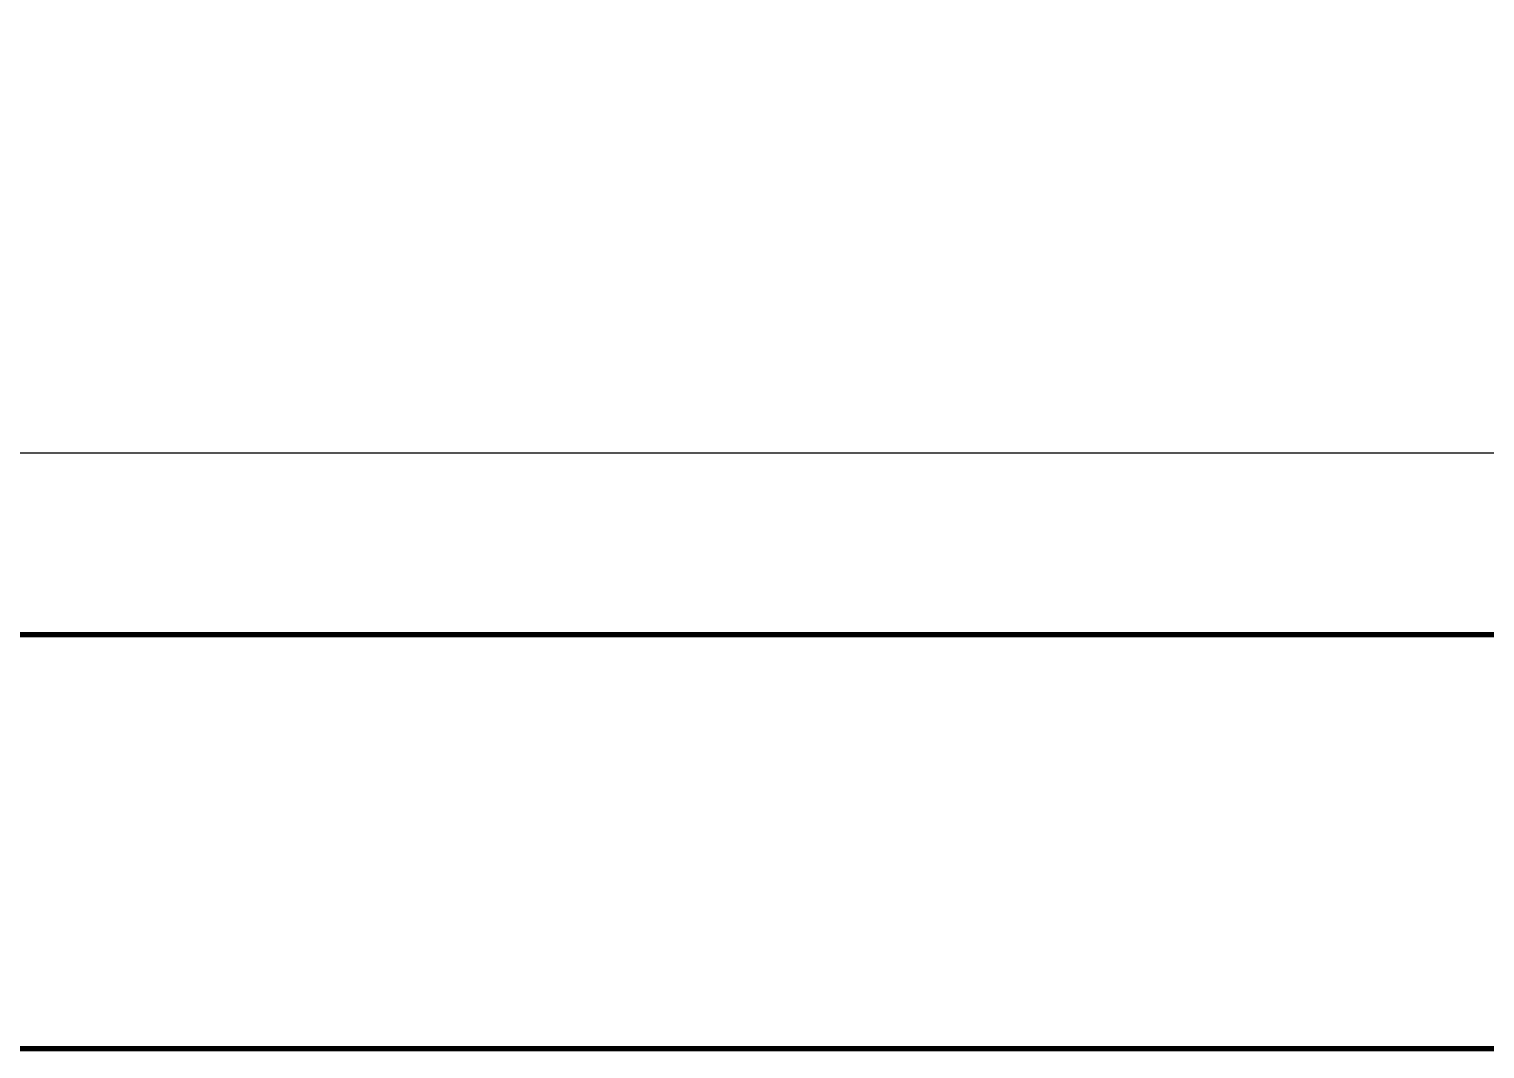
# Model space of a CAD drawing. Header units: inches. Extents: x 20001 to 27263, y -26025 to -18997.
# Drawn here: x 25304.6 to 25515.4, y -22952.1 to -22804.4 of the extents above; entities that cross this region are included whole.
import ezdxf

# ---------------------------------------------------------------- set-up
doc = ezdxf.new("R2010")
doc.units = ezdxf.units.IN
doc.header["$MEASUREMENT"] = 0
for name, color, linetype, lineweight in [('A-ANNO-DIMS', 211, 'Continuous', 9), ('A-ANNO-DIMS-256', 211, 'Continuous', 9), ('A-SITE-ROAD', 130, 'Continuous', 70), ('A-SITE-SWLK', 140, 'Continuous', 70), ('C-TOPO', 7, 'Continuous', 13)]:
    doc.layers.add(name, color=color, linetype=linetype, lineweight=lineweight)
doc.styles.add('Arial_B', font='arialbd.ttf', dxfattribs={"height": 24.354149})
doc.dimstyles.new('OD_Dimension_1', dxfattribs={"dimscale": 12, "dimtxt": 24, "dimasz": 2.666667, "dimexe": 2, "dimexo": 1.333333, "dimgap": 1.333333, "dimtad": 1, "dimdec": 3, "dimrnd": 0.125, "dimzin": 1, "dimdsep": 46, "dimlunit": 4, "dimtxsty": 'Arial_B', "dimblk1": 'OBLIQUE', "dimblk2": 'OBLIQUE', "dimsah": 1, "dimcen": 0.09, "dimdle": 2, "dimazin": 0, "dimtfac": 1, "dimtdec": 4, "dimtix": 1, "dimtmove": 0, "dimatfit": 3, "dimfxl": 1, "dimtvp": 1, "dimtfill": 1, "dimfrac": 2, "dimtolj": 1, "dimtzin": 0, "dimlwd": 13, "dimlwe": 13, "dimarcsym": 2})

# ---------------------------------------------------------------- blocks, each defined once
blk = doc.blocks.new('DIMBLOCK73-Site Plan - Phase 1')
at = {"layer": 'A-ANNO-DIMS-256', "lineweight": 13}
for p, q in [((25981.02, -22820.43), (25981.02, -22889.77)), ((25981.02, -22865.77), (25981.02, -22820.43)), ((24244.02, -22859.15), (24244.02, -22889.77)), ((24244.02, -22865.77), (24244.02, -22859.15)), ((24244.02, -22865.77), (25981.02, -22865.77))]:
    blk.add_line(p, q, dxfattribs=at)
at = {"layer": 'A-ANNO-DIMS-256', "lineweight": 50}
for p, q in [((24244.02, -22865.77), (24260.02, -22849.77)), ((25981.02, -22865.77), (25997.02, -22849.77)), ((24244.02, -22865.77), (24228.02, -22881.77)), ((25981.02, -22865.77), (25965.02, -22881.77))]:
    blk.add_line(p, q, dxfattribs=at)
at = {"layer": 'A-ANNO-DIMS-256', "color": 0, "lineweight": 13, "insert": (25049.47, -22818.56), "char_height": 24.354, "width": 151.3143, "attachment_point": 1, "line_spacing_factor": 0.938532, "style": 'Arial_B', "bg_fill": 3, "box_fill_scale": 1.25, "bg_fill_color": 0, "bg_fill_transparency": 0}
blk.add_mtext('144\' - 9"', dxfattribs=at)
blk = doc.blocks.new('_Oblique')
at = {"color": 0, "linetype": 'ByBlock', "lineweight": -2}
blk.add_line((-0.5, -0.5), (0.5, 0.5), dxfattribs=at)

msp = doc.modelspace()

# ---------------------------------------------------------------- linework, layer by layer
at = {"layer": 'A-SITE-ROAD'}
msp.add_line((26158.8934, -22952.0675), (23703.9031, -22952.0675), dxfattribs=at)
at = {"layer": 'A-SITE-SWLK'}
msp.add_line((24244.0152, -22892.0675), (25981.0152, -22892.0675), dxfattribs=at)
at = {"layer": 'C-TOPO'}
for p, q in [((24244.0151, -22892.0669), (25981.0166, -22892.0669)), ((25981.0166, -22892.0669), (24244.0151, -22892.0669)), ((26219.4938, -22952.0669), (23703.9038, -22952.0669)), ((26219.4938, -22952.0669), (23703.9038, -22952.0669))]:
    msp.add_line(p, q, dxfattribs=at)

# ---------------------------------------------------------------- dimensions: what is measured, and where the dimension line sits
at = {"layer": 'A-ANNO-DIMS', "lineweight": 13}
dim = msp.add_linear_dim(base=(25981.0152, -22865.7747), p1=(24244.0152, -22843.1473), p2=(25981.0152, -22804.4278), dimstyle='OD_Dimension_1', override={"dimpost": '<>', "dimfxl": 1737.431495}, dxfattribs=at)
dim.commit()
dim.dimension.update_dxf_attribs({"geometry": 'DIMBLOCK73-Site Plan - Phase 1', "text_midpoint": (25112.5152, -22837.3319)})

doc.saveas('drawing.dxf')
